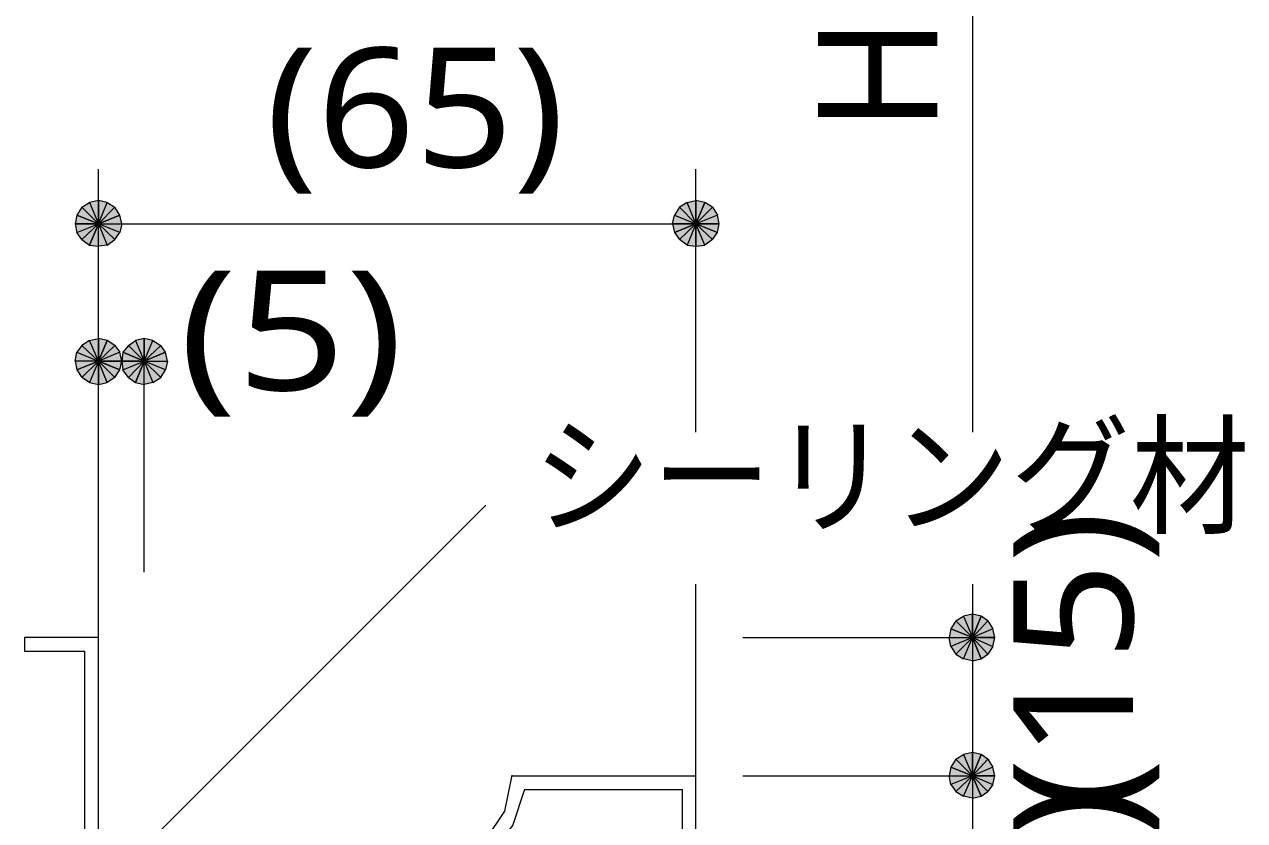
# Model space of a CAD drawing. Header units: millimetres. Extents: x 0 to 420, y 0 to 297.
# Drawn here: x 121.69 to 148.22, y 203.5 to 220.81 of the extents above; entities that cross this region are included whole.
import ezdxf
from ezdxf.enums import TextEntityAlignment as Align

# ---------------------------------------------------------------- set-up
doc = ezdxf.new("R2010")
doc.units = ezdxf.units.MM
doc.styles.add('kst32b', font='NotoSansJP-Variable.ttf')

msp = doc.modelspace()

# ---------------------------------------------------------------- hatches: boundary and pattern name
h = msp.add_hatch(color=7)
h.paths.add_polyline_path([(123.296, 216.979), (123.105, 216.937), (123.296, 216.471), (123.296, 216.979)])
h.paths.add_polyline_path([(123.105, 216.937), (123.296, 216.471), (122.936, 216.831), (123.105, 216.937)])
h.paths.add_polyline_path([(123.296, 216.471), (122.936, 216.831), (122.83, 216.662), (123.296, 216.471)])
h = msp.add_hatch(color=7)
h.paths.add_polyline_path([(123.762, 216.662), (123.656, 216.831), (123.296, 216.471), (123.762, 216.662)])
h.paths.add_polyline_path([(123.656, 216.831), (123.296, 216.471), (123.486, 216.937), (123.656, 216.831)])
h.paths.add_polyline_path([(123.296, 216.471), (123.486, 216.937), (123.296, 216.979), (123.296, 216.471)])
h = msp.add_hatch(color=7)
h.paths.add_polyline_path([(135.932, 216.831), (135.827, 216.662), (136.292, 216.471), (135.932, 216.831)])
h.paths.add_polyline_path([(135.827, 216.662), (136.292, 216.471), (135.784, 216.471), (135.827, 216.662)])
h.paths.add_polyline_path([(136.292, 216.471), (135.784, 216.471), (135.827, 216.281), (136.292, 216.471)])
h = msp.add_hatch(color=7)
h.paths.add_polyline_path([(136.483, 216.937), (136.292, 216.979), (136.292, 216.471), (136.483, 216.937)])
h.paths.add_polyline_path([(136.292, 216.979), (136.292, 216.471), (136.102, 216.937), (136.292, 216.979)])
h.paths.add_polyline_path([(136.292, 216.471), (136.102, 216.937), (135.932, 216.831), (136.292, 216.471)])
h = msp.add_hatch(color=7)
h.paths.add_polyline_path([(136.8, 216.471), (136.758, 216.662), (136.292, 216.471), (136.8, 216.471)])
h.paths.add_polyline_path([(136.758, 216.662), (136.292, 216.471), (136.652, 216.831), (136.758, 216.662)])
h.paths.add_polyline_path([(136.292, 216.471), (136.652, 216.831), (136.483, 216.937), (136.292, 216.471)])
for points in [[(122.83, 216.662), (122.788, 216.471), (123.296, 216.471), (122.83, 216.662)], [(136.758, 216.281), (136.8, 216.471), (136.292, 216.471), (136.758, 216.281)], [(123.825, 213.678), (123.804, 213.487), (124.291, 213.487), (123.825, 213.678)], [(123.762, 213.296), (123.804, 213.487), (123.296, 213.487), (123.762, 213.296)], [(142.494, 207.941), (142.304, 207.984), (142.304, 207.476), (142.494, 207.941)], [(142.494, 204.936), (142.304, 204.978), (142.304, 204.47), (142.494, 204.936)]]:
    msp.add_hatch(color=7).paths.add_polyline_path(points)
h = msp.add_hatch(color=7)
h.paths.add_polyline_path([(123.656, 216.133), (123.762, 216.281), (123.296, 216.471), (123.656, 216.133)])
h.paths.add_polyline_path([(123.762, 216.281), (123.296, 216.471), (123.804, 216.471), (123.762, 216.281)])
h.paths.add_polyline_path([(123.296, 216.471), (123.804, 216.471), (123.762, 216.662), (123.296, 216.471)])
h = msp.add_hatch(color=7)
h.paths.add_polyline_path([(122.788, 216.471), (122.83, 216.281), (123.296, 216.471), (122.788, 216.471)])
h.paths.add_polyline_path([(122.83, 216.281), (123.296, 216.471), (122.936, 216.133), (122.83, 216.281)])
h.paths.add_polyline_path([(123.296, 216.471), (122.936, 216.133), (123.105, 216.006), (123.296, 216.471)])
h = msp.add_hatch(color=7)
h.paths.add_polyline_path([(123.105, 216.006), (123.296, 215.985), (123.296, 216.471), (123.105, 216.006)])
h.paths.add_polyline_path([(123.296, 215.985), (123.296, 216.471), (123.486, 216.006), (123.296, 215.985)])
h.paths.add_polyline_path([(123.296, 216.471), (123.486, 216.006), (123.656, 216.133), (123.296, 216.471)])
h = msp.add_hatch(color=7)
h.paths.add_polyline_path([(135.827, 216.281), (135.932, 216.133), (136.292, 216.471), (135.827, 216.281)])
h.paths.add_polyline_path([(135.932, 216.133), (136.292, 216.471), (136.102, 216.006), (135.932, 216.133)])
h.paths.add_polyline_path([(136.292, 216.471), (136.102, 216.006), (136.292, 215.985), (136.292, 216.471)])
h = msp.add_hatch(color=7)
h.paths.add_polyline_path([(136.292, 215.985), (136.483, 216.006), (136.292, 216.471), (136.292, 215.985)])
h.paths.add_polyline_path([(136.483, 216.006), (136.292, 216.471), (136.652, 216.133), (136.483, 216.006)])
h.paths.add_polyline_path([(136.292, 216.471), (136.652, 216.133), (136.758, 216.281), (136.292, 216.471)])
h = msp.add_hatch(color=7)
h.paths.add_polyline_path([(123.486, 213.931), (123.296, 213.974), (123.296, 213.487), (123.486, 213.931)])
h.paths.add_polyline_path([(123.296, 213.974), (123.296, 213.487), (123.105, 213.931), (123.296, 213.974)])
h.paths.add_polyline_path([(123.296, 213.487), (123.105, 213.931), (122.936, 213.826), (123.296, 213.487)])
h = msp.add_hatch(color=7)
h.paths.add_polyline_path([(123.804, 213.487), (123.762, 213.678), (123.296, 213.487), (123.804, 213.487)])
h.paths.add_polyline_path([(123.762, 213.678), (123.296, 213.487), (123.656, 213.826), (123.762, 213.678)])
h.paths.add_polyline_path([(123.296, 213.487), (123.656, 213.826), (123.486, 213.931), (123.296, 213.487)])
h = msp.add_hatch(color=7)
h.paths.add_polyline_path([(124.291, 213.974), (124.1, 213.931), (124.291, 213.487), (124.291, 213.974)])
h.paths.add_polyline_path([(124.1, 213.931), (124.291, 213.487), (123.952, 213.826), (124.1, 213.931)])
h.paths.add_polyline_path([(124.291, 213.487), (123.952, 213.826), (123.825, 213.678), (124.291, 213.487)])
h = msp.add_hatch(color=7)
h.paths.add_polyline_path([(124.756, 213.678), (124.651, 213.826), (124.291, 213.487), (124.756, 213.678)])
h.paths.add_polyline_path([(124.651, 213.826), (124.291, 213.487), (124.481, 213.931), (124.651, 213.826)])
h.paths.add_polyline_path([(124.291, 213.487), (124.481, 213.931), (124.291, 213.974), (124.291, 213.487)])
h = msp.add_hatch(color=7)
h.paths.add_polyline_path([(122.936, 213.826), (122.83, 213.678), (123.296, 213.487), (122.936, 213.826)])
h.paths.add_polyline_path([(122.83, 213.678), (123.296, 213.487), (122.788, 213.487), (122.83, 213.678)])
h.paths.add_polyline_path([(123.296, 213.487), (122.788, 213.487), (122.83, 213.296), (123.296, 213.487)])
h = msp.add_hatch(color=7)
h.paths.add_polyline_path([(124.651, 213.127), (124.756, 213.296), (124.291, 213.487), (124.651, 213.127)])
h.paths.add_polyline_path([(124.756, 213.296), (124.291, 213.487), (124.799, 213.487), (124.756, 213.296)])
h.paths.add_polyline_path([(124.291, 213.487), (124.799, 213.487), (124.756, 213.678), (124.291, 213.487)])
h = msp.add_hatch(color=7)
h.paths.add_polyline_path([(122.83, 213.296), (122.936, 213.127), (123.296, 213.487), (122.83, 213.296)])
h.paths.add_polyline_path([(122.936, 213.127), (123.296, 213.487), (123.105, 213.021), (122.936, 213.127)])
h.paths.add_polyline_path([(123.296, 213.487), (123.105, 213.021), (123.296, 212.979), (123.296, 213.487)])
h = msp.add_hatch(color=7)
h.paths.add_polyline_path([(123.296, 212.979), (123.486, 213.021), (123.296, 213.487), (123.296, 212.979)])
h.paths.add_polyline_path([(123.486, 213.021), (123.296, 213.487), (123.656, 213.127), (123.486, 213.021)])
h.paths.add_polyline_path([(123.296, 213.487), (123.656, 213.127), (123.762, 213.296), (123.296, 213.487)])
h = msp.add_hatch(color=7)
h.paths.add_polyline_path([(123.804, 213.487), (123.825, 213.296), (124.291, 213.487), (123.804, 213.487)])
h.paths.add_polyline_path([(123.825, 213.296), (124.291, 213.487), (123.952, 213.127), (123.825, 213.296)])
h.paths.add_polyline_path([(124.291, 213.487), (123.952, 213.127), (124.1, 213.021), (124.291, 213.487)])
h = msp.add_hatch(color=7)
h.paths.add_polyline_path([(124.1, 213.021), (124.291, 212.979), (124.291, 213.487), (124.1, 213.021)])
h.paths.add_polyline_path([(124.291, 212.979), (124.291, 213.487), (124.481, 213.021), (124.291, 212.979)])
h.paths.add_polyline_path([(124.291, 213.487), (124.481, 213.021), (124.651, 213.127), (124.291, 213.487)])
h = msp.add_hatch(color=7)
h.paths.add_polyline_path([(142.304, 207.984), (142.113, 207.941), (142.304, 207.476), (142.304, 207.984)])
h.paths.add_polyline_path([(142.113, 207.941), (142.304, 207.476), (141.944, 207.836), (142.113, 207.941)])
h.paths.add_polyline_path([(142.304, 207.476), (141.944, 207.836), (141.838, 207.666), (142.304, 207.476)])
h = msp.add_hatch(color=7)
h.paths.add_polyline_path([(142.79, 207.476), (142.748, 207.666), (142.304, 207.476), (142.79, 207.476)])
h.paths.add_polyline_path([(142.748, 207.666), (142.304, 207.476), (142.642, 207.836), (142.748, 207.666)])
h.paths.add_polyline_path([(142.304, 207.476), (142.642, 207.836), (142.494, 207.941), (142.304, 207.476)])
h = msp.add_hatch(color=7)
h.paths.add_polyline_path([(141.838, 207.666), (141.796, 207.476), (142.304, 207.476), (141.838, 207.666)])
h.paths.add_polyline_path([(141.796, 207.476), (142.304, 207.476), (141.838, 207.285), (141.796, 207.476)])
h.paths.add_polyline_path([(142.304, 207.476), (141.838, 207.285), (141.944, 207.116), (142.304, 207.476)])
h = msp.add_hatch(color=7)
h.paths.add_polyline_path([(141.944, 207.116), (142.113, 207.01), (142.304, 207.476), (141.944, 207.116)])
h.paths.add_polyline_path([(142.113, 207.01), (142.304, 207.476), (142.304, 206.968), (142.113, 207.01)])
h.paths.add_polyline_path([(142.304, 207.476), (142.304, 206.968), (142.494, 207.01), (142.304, 207.476)])
h = msp.add_hatch(color=7)
h.paths.add_polyline_path([(142.494, 207.01), (142.642, 207.116), (142.304, 207.476), (142.494, 207.01)])
h.paths.add_polyline_path([(142.642, 207.116), (142.304, 207.476), (142.748, 207.285), (142.642, 207.116)])
h.paths.add_polyline_path([(142.304, 207.476), (142.748, 207.285), (142.79, 207.476), (142.304, 207.476)])
h = msp.add_hatch(color=7)
h.paths.add_polyline_path([(142.304, 204.978), (142.113, 204.936), (142.304, 204.47), (142.304, 204.978)])
h.paths.add_polyline_path([(142.113, 204.936), (142.304, 204.47), (141.944, 204.83), (142.113, 204.936)])
h.paths.add_polyline_path([(142.304, 204.47), (141.944, 204.83), (141.838, 204.661), (142.304, 204.47)])
h = msp.add_hatch(color=7)
h.paths.add_polyline_path([(142.79, 204.47), (142.748, 204.661), (142.304, 204.47), (142.79, 204.47)])
h.paths.add_polyline_path([(142.748, 204.661), (142.304, 204.47), (142.642, 204.83), (142.748, 204.661)])
h.paths.add_polyline_path([(142.304, 204.47), (142.642, 204.83), (142.494, 204.936), (142.304, 204.47)])
h = msp.add_hatch(color=7)
h.paths.add_polyline_path([(141.838, 204.661), (141.796, 204.47), (142.304, 204.47), (141.838, 204.661)])
h.paths.add_polyline_path([(141.796, 204.47), (142.304, 204.47), (141.838, 204.279), (141.796, 204.47)])
h.paths.add_polyline_path([(142.304, 204.47), (141.838, 204.279), (141.944, 204.131), (142.304, 204.47)])
h = msp.add_hatch(color=7)
h.paths.add_polyline_path([(141.944, 204.131), (142.113, 204.025), (142.304, 204.47), (141.944, 204.131)])
h.paths.add_polyline_path([(142.113, 204.025), (142.304, 204.47), (142.304, 203.983), (142.113, 204.025)])
h.paths.add_polyline_path([(142.304, 204.47), (142.304, 203.983), (142.494, 204.025), (142.304, 204.47)])
h = msp.add_hatch(color=7)
h.paths.add_polyline_path([(142.494, 204.025), (142.642, 204.131), (142.304, 204.47), (142.494, 204.025)])
h.paths.add_polyline_path([(142.642, 204.131), (142.304, 204.47), (142.748, 204.279), (142.642, 204.131)])
h.paths.add_polyline_path([(142.304, 204.47), (142.748, 204.279), (142.79, 204.47), (142.304, 204.47)])

# ---------------------------------------------------------------- linework, layer by layer
at = {"lineweight": 13}
for points in [[(142.304, 232.876), (142.304, 211.942)], [(123.296, 207.476), (123.296, 217.657)], [(136.292, 211.942), (136.292, 217.657)], [(123.296, 216.471), (136.292, 216.471)], [(124.291, 213.487), (123.296, 213.487)], [(124.291, 208.894), (124.291, 213.508)], [(123.719, 202.353), (131.72, 210.354)], [(136.292, 204.47), (136.292, 208.64)], [(142.304, 208.64), (142.304, 207.476)], [(123.296, 192.871), (123.296, 207.476), (121.687, 207.476)], [(121.687, 207.476), (121.687, 207.179)], [(137.308, 207.476), (142.304, 207.476)], [(142.304, 207.476), (142.304, 204.47), (142.304, 199.475)], [(121.687, 207.179), (123, 207.179)], [(123, 197.358), (123, 207.179)], [(130.291, 202.48), (131.07, 202.638), (131.706, 203.066), (132.134, 203.702), (132.292, 204.481)], [(132.292, 204.47), (136.292, 204.47)], [(136.292, 199.475), (136.292, 204.47)], [(137.308, 204.47), (142.304, 204.47)], [(130.291, 202.184), (131.112, 202.335), (131.806, 202.754), (132.311, 203.387), (132.568, 204.181)], [(132.567, 204.174), (135.996, 204.174)], [(135.996, 199.771), (135.996, 204.174)]]:
    msp.add_lwpolyline(points, dxfattribs=at)
at = {"lineweight": 0}
for points in [[(123.296, 216.471), (122.936, 216.831), (122.83, 216.662)], [(123.105, 216.937), (123.296, 216.471), (122.936, 216.831)], [(123.296, 216.979), (123.105, 216.937), (123.296, 216.471)], [(123.296, 216.471), (123.486, 216.937), (123.296, 216.979)], [(123.656, 216.831), (123.296, 216.471), (123.486, 216.937)], [(123.762, 216.662), (123.656, 216.831), (123.296, 216.471)], [(135.932, 216.831), (135.827, 216.662), (136.292, 216.471)], [(136.292, 216.471), (136.102, 216.937), (135.932, 216.831)], [(136.292, 216.979), (136.292, 216.471), (136.102, 216.937)], [(136.483, 216.937), (136.292, 216.979), (136.292, 216.471)], [(136.292, 216.471), (136.652, 216.831), (136.483, 216.937)], [(136.758, 216.662), (136.292, 216.471), (136.652, 216.831)], [(122.83, 216.662), (122.788, 216.471), (123.296, 216.471)], [(123.296, 216.471), (123.804, 216.471), (123.762, 216.662)], [(135.827, 216.662), (136.292, 216.471), (135.784, 216.471)], [(136.8, 216.471), (136.758, 216.662), (136.292, 216.471)], [(122.788, 216.471), (122.83, 216.281), (123.296, 216.471)], [(122.83, 216.281), (123.296, 216.471), (122.936, 216.133)], [(123.296, 216.471), (122.936, 216.133), (123.105, 216.006)], [(123.105, 216.006), (123.296, 215.985), (123.296, 216.471)], [(123.296, 215.985), (123.296, 216.471), (123.486, 216.006)], [(123.296, 216.471), (123.486, 216.006), (123.656, 216.133)], [(123.656, 216.133), (123.762, 216.281), (123.296, 216.471)], [(123.762, 216.281), (123.296, 216.471), (123.804, 216.471)], [(136.292, 216.471), (135.784, 216.471), (135.827, 216.281)], [(135.827, 216.281), (135.932, 216.133), (136.292, 216.471)], [(135.932, 216.133), (136.292, 216.471), (136.102, 216.006)], [(136.292, 216.471), (136.102, 216.006), (136.292, 215.985)], [(136.292, 215.985), (136.483, 216.006), (136.292, 216.471)], [(136.483, 216.006), (136.292, 216.471), (136.652, 216.133)], [(136.292, 216.471), (136.652, 216.133), (136.758, 216.281)], [(136.758, 216.281), (136.8, 216.471), (136.292, 216.471)], [(123.296, 213.487), (123.105, 213.931), (122.936, 213.826)], [(123.296, 213.974), (123.296, 213.487), (123.105, 213.931)], [(123.486, 213.931), (123.296, 213.974), (123.296, 213.487)], [(123.296, 213.487), (123.656, 213.826), (123.486, 213.931)], [(124.1, 213.931), (124.291, 213.487), (123.952, 213.826)], [(124.291, 213.974), (124.1, 213.931), (124.291, 213.487)], [(124.291, 213.487), (124.481, 213.931), (124.291, 213.974)], [(124.651, 213.826), (124.291, 213.487), (124.481, 213.931)], [(122.83, 213.678), (123.296, 213.487), (122.788, 213.487)], [(122.936, 213.826), (122.83, 213.678), (123.296, 213.487)], [(123.762, 213.678), (123.296, 213.487), (123.656, 213.826)], [(123.804, 213.487), (123.762, 213.678), (123.296, 213.487)], [(123.825, 213.678), (123.804, 213.487), (124.291, 213.487)], [(124.291, 213.487), (123.952, 213.826), (123.825, 213.678)], [(124.756, 213.678), (124.651, 213.826), (124.291, 213.487)], [(124.291, 213.487), (124.799, 213.487), (124.756, 213.678)], [(123.296, 213.487), (122.788, 213.487), (122.83, 213.296)], [(122.83, 213.296), (122.936, 213.127), (123.296, 213.487)], [(122.936, 213.127), (123.296, 213.487), (123.105, 213.021)], [(123.296, 213.487), (123.105, 213.021), (123.296, 212.979)], [(123.296, 212.979), (123.486, 213.021), (123.296, 213.487)], [(123.486, 213.021), (123.296, 213.487), (123.656, 213.127)], [(123.296, 213.487), (123.656, 213.127), (123.762, 213.296)], [(123.762, 213.296), (123.804, 213.487), (123.296, 213.487)], [(123.804, 213.487), (123.825, 213.296), (124.291, 213.487)], [(123.825, 213.296), (124.291, 213.487), (123.952, 213.127)], [(124.291, 213.487), (123.952, 213.127), (124.1, 213.021)], [(124.1, 213.021), (124.291, 212.979), (124.291, 213.487)], [(124.291, 212.979), (124.291, 213.487), (124.481, 213.021)], [(124.291, 213.487), (124.481, 213.021), (124.651, 213.127)], [(124.651, 213.127), (124.756, 213.296), (124.291, 213.487)], [(124.756, 213.296), (124.291, 213.487), (124.799, 213.487)], [(142.304, 207.476), (141.944, 207.836), (141.838, 207.666)], [(142.113, 207.941), (142.304, 207.476), (141.944, 207.836)], [(142.304, 207.984), (142.113, 207.941), (142.304, 207.476)], [(142.494, 207.941), (142.304, 207.984), (142.304, 207.476)], [(142.304, 207.476), (142.642, 207.836), (142.494, 207.941)], [(142.748, 207.666), (142.304, 207.476), (142.642, 207.836)], [(141.838, 207.666), (141.796, 207.476), (142.304, 207.476)], [(142.79, 207.476), (142.748, 207.666), (142.304, 207.476)], [(141.796, 207.476), (142.304, 207.476), (141.838, 207.285)], [(142.304, 207.476), (141.838, 207.285), (141.944, 207.116)], [(141.944, 207.116), (142.113, 207.01), (142.304, 207.476)], [(142.113, 207.01), (142.304, 207.476), (142.304, 206.968)], [(142.304, 207.476), (142.304, 206.968), (142.494, 207.01)], [(142.494, 207.01), (142.642, 207.116), (142.304, 207.476)], [(142.642, 207.116), (142.304, 207.476), (142.748, 207.285)], [(142.304, 207.476), (142.748, 207.285), (142.79, 207.476)], [(142.113, 204.936), (142.304, 204.47), (141.944, 204.83)], [(142.304, 204.978), (142.113, 204.936), (142.304, 204.47)], [(142.494, 204.936), (142.304, 204.978), (142.304, 204.47)], [(142.304, 204.47), (142.642, 204.83), (142.494, 204.936)], [(141.838, 204.661), (141.796, 204.47), (142.304, 204.47)], [(142.304, 204.47), (141.944, 204.83), (141.838, 204.661)], [(142.748, 204.661), (142.304, 204.47), (142.642, 204.83)], [(142.79, 204.47), (142.748, 204.661), (142.304, 204.47)], [(141.796, 204.47), (142.304, 204.47), (141.838, 204.279)], [(142.304, 204.47), (141.838, 204.279), (141.944, 204.131)], [(141.944, 204.131), (142.113, 204.025), (142.304, 204.47)], [(142.113, 204.025), (142.304, 204.47), (142.304, 203.983)], [(142.304, 204.47), (142.304, 203.983), (142.494, 204.025)], [(142.494, 204.025), (142.642, 204.131), (142.304, 204.47)], [(142.642, 204.131), (142.304, 204.47), (142.748, 204.279)], [(142.304, 204.47), (142.748, 204.279), (142.79, 204.47)]]:
    msp.add_lwpolyline(points, close=True, dxfattribs=at)

# ---------------------------------------------------------------- texts
at = {"style": 'kst32b'}
msp.add_text('H', height=2.599, rotation=90, dxfattribs=at).set_placement((141.542, 218.461))
for s, height, p, p2 in [('(65)', 2.5989, (126.937, 217.699), (133.434, 217.699)), ('(5)', 2.5989, (125.053, 212.852), (129.926, 212.852)), ('シーリング材', 2.0791, (132.736, 209.952), (148.33, 209.952)), ('(15)', 2.5989, (145.796, 203.729), (145.796, 210.226)), ('(25)', 2.5989, (145.796, 197.739), (145.796, 204.236))]:
    msp.add_text(s, height=height, dxfattribs=at).set_placement(p, p2, align=Align.FIT)

doc.saveas('drawing.dxf')
